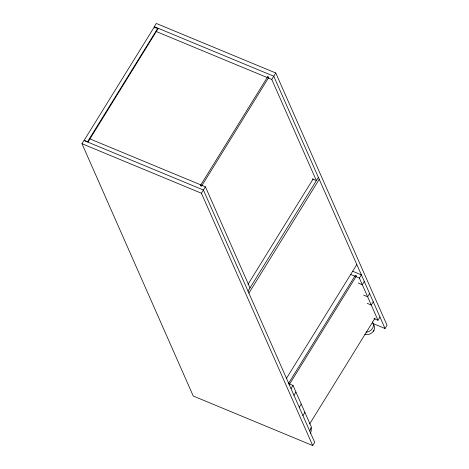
<?xml version="1.0" encoding="UTF-8"?>
<svg xmlns="http://www.w3.org/2000/svg" width="469" height="469" viewBox="0 0 469 469"><rect width="100%" height="100%" fill="white"/><g stroke="black" fill="none" stroke-linecap="round" stroke-linejoin="round"><path stroke-width="0.7" d="M310.279 433.292L310.648 432.553M81.964 143.707L83.957 140.483L203.417 190.021L314.699 442.326L312.706 445.55L193.24 396.012L81.964 143.707L201.424 193.246L312.706 445.55M154.893 28.011L154.301 26.674L156.294 23.45L275.76 72.988L387.036 325.293L385.043 328.517L372.896 323.481M87.938 142.136L158.288 28.328M201.424 193.246L205.41 186.797L89.931 138.912M312.331 178.906L316.387 180.588L271.774 79.437L275.76 72.988M248.037 284.278L313.145 178.953M248.031 291.173L318.381 177.364M248.892 293.119L319.237 179.31M286.594 378.161L356.704 264.739M288.441 383.531L355.326 275.315L356.522 275.813L289.103 384.879M291.026 388.654L293.019 385.43L288.974 383.753M379.99 317.05L377.996 320.274L359.377 278.07L361.37 274.846L352.612 271.211M293.957 395.303L295.951 392.078M364.307 281.494L362.314 284.718L358.269 283.047M299.269 407.344L301.262 404.12M369.619 293.535L367.626 296.766L363.581 295.089M302.91 415.604L304.903 412.38M373.26 301.796L371.266 305.02L367.221 303.343M309.646 423.964L375.136 318.017M309.64 430.859L311.633 427.634L293.019 385.43M373.289 331.214L373.957 330.129L373.031 331.624A7.117 6.033 -23.8 0 1 364.818 334.432M154.301 26.674L273.767 76.213L385.043 328.517M156.294 31.552L271.774 79.437M350.619 274.435L359.377 278.07M373.94 318.592L377.996 320.274M205.41 186.797L250.024 287.948M373.142 324.05A7.135 6.05 -23.8 0 1 373.992 330.135M372.357 321.974A7.135 6.05 -23.8 0 1 372.462 328.406A7.135 6.05 -23.8 0 1 366.072 332.14M310.73 427.787A7.135 6.05 -23.8 0 1 310.677 432.565M154.201 27.132L84.144 140.342L87.527 141.749L157.584 28.539L154.201 27.132M267.723 76.682L200.304 185.753L201.5 186.246L268.913 77.18L267.723 76.682"/></g></svg>
